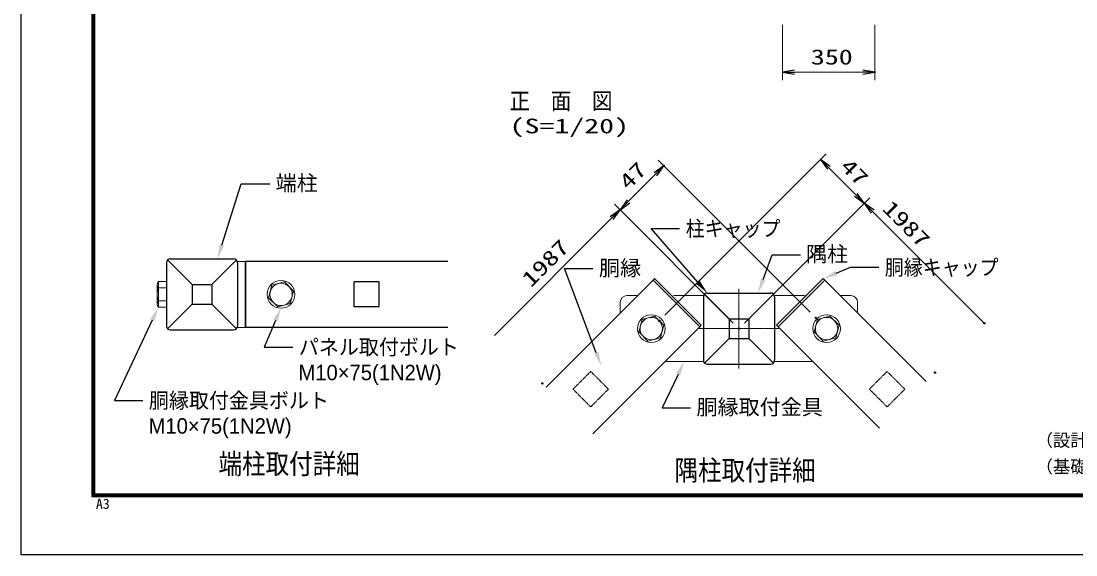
# Model space of a CAD drawing. Units: millimetres, scale not verified. Extents: x -4200 to 4200, y -2970 to 2970.
# Drawn here: x -4200 to -198, y -2970 to -945 of the extents above; entities that cross this region are included whole.
import ezdxf
from ezdxf.enums import TextEntityAlignment as Align

# ---------------------------------------------------------------- set-up
doc = ezdxf.new("R2010")
doc.units = ezdxf.units.MM
doc.header["$LTSCALE"] = 10
doc.header["$PDMODE"] = 32
doc.header["$PDSIZE"] = 5
doc.linetypes.add('USER1', pattern=[0.375, 0.25, -0.125])
doc.linetypes.add('USER2', pattern=[1.125, 0.75, -0.125, 0.125, -0.125])
for name, color, linetype, lineweight in [('0-0_D-STR3', 3, 'Continuous', 13), ('0-1_D-STR-TXT', 7, 'Continuous', 25), ('0-4_D-STR1', 1, 'Continuous', 25), ('0-5_D-BMK', 2, 'USER2', 13), ('0-6_D-STR-DIM', 7, 'Continuous', 13), ('0-7_0', 7, 'Continuous', 25), ('0-D_D-TTL', 7, 'Continuous', 25), ('0-E_D-TTL-TXT', 7, 'Continuous', 25)]:
    doc.layers.add(name, color=color, linetype=linetype, lineweight=lineweight)
doc.layers.add('0-8_Defpoints', color=8, linetype='Continuous')
doc.styles.add('ＭＳ ゴシック', font='')
doc.styles.add('ＭＳ Ｐゴシック', font='')
doc.styles.get('ＭＳ ゴシック').set_extended_font_data('MS Gothic')
doc.styles.get('ＭＳ Ｐゴシック').set_extended_font_data('MS PGothic')

# ---------------------------------------------------------------- blocks, each defined once
blk = doc.blocks.new('DARROWS')
at = {"layer": '0-7_0'}
blk.add_line((0, 0), (-9.991, 0), dxfattribs=at)
blk.add_lwpolyline([(-10, -1.667), (0, 0), (-10, 1.667)], dxfattribs=at)
blk = doc.blocks.new('MLeader1')
at = {"layer": '0-1_D-STR-TXT'}
blk.add_lwpolyline([(-3438.03, -1794.99), (-3364.12, -1561.8), (-3256.12, -1561.8)], dxfattribs=at)
blk.add_solid([(-3429.45, -1797.7), (-3446.6, -1792.27), (-3454.34, -1846.46)], dxfattribs=at)
at = {"layer": '0-1_D-STR-TXT', "style": 'ＭＳ Ｐゴシック'}
blk.add_text('端柱', height=58.58, dxfattribs=at).set_placement((-3233.71, -1606.04), align=Align.BOTTOM_LEFT)
blk = doc.blocks.new('MLeader2')
at = {"layer": '0-1_D-STR-TXT'}
blk.add_lwpolyline([(-3234.39, -2080.24), (-3276.87, -2181.19), (-3168.87, -2181.19)], dxfattribs=at)
blk.add_solid([(-3242.69, -2076.74), (-3226.1, -2083.73), (-3213.45, -2030.46)], dxfattribs=at)
at = {"layer": '0-1_D-STR-TXT', "style": 'ＭＳ Ｐゴシック', "width": 0.95}
blk.add_text('パネル取付ボルト', height=58.56, dxfattribs=at).set_placement((-3145.87, -2227.99), align=Align.BOTTOM_LEFT)
at = {"layer": '0-1_D-STR-TXT', "style": 'ＭＳ Ｐゴシック'}
blk.add_text('M10×75(1N2W)', height=58.56, dxfattribs=at).set_placement((-3147.38, -2324.74), align=Align.BOTTOM_LEFT)
blk = doc.blocks.new('MLeader3')
at = {"layer": '0-1_D-STR-TXT'}
blk.add_lwpolyline([(-3701.98, -2079.31), (-3845.45, -2383.9), (-3737.45, -2383.9)], dxfattribs=at)
blk.add_solid([(-3710.12, -2075.48), (-3693.84, -2083.15), (-3678.97, -2030.46)], dxfattribs=at)
at = {"layer": '0-1_D-STR-TXT', "style": 'ＭＳ Ｐゴシック', "width": 0.95}
blk.add_text('胴縁取付金具ボルト', height=58.56, dxfattribs=at).set_placement((-3714.77, -2430.71), align=Align.BOTTOM_LEFT)
at = {"layer": '0-1_D-STR-TXT', "style": 'ＭＳ Ｐゴシック'}
blk.add_text('M10×75(1N2W)', height=58.56, dxfattribs=at).set_placement((-3715.96, -2527.46), align=Align.BOTTOM_LEFT)
blk = doc.blocks.new('MLeader4')
at = {"layer": '0-1_D-STR-TXT'}
blk.add_lwpolyline([(-1384.66, -1925.54), (-1350.41, -1831.63), (-1242.41, -1831.63)], dxfattribs=at)
blk.add_solid([(-1376.21, -1928.62), (-1393.12, -1922.45), (-1403.17, -1976.27)], dxfattribs=at)
at = {"layer": '0-1_D-STR-TXT', "style": 'ＭＳ Ｐゴシック'}
blk.add_text('隅柱', height=58.58, dxfattribs=at).set_placement((-1221.56, -1875.22), align=Align.BOTTOM_LEFT)
blk = doc.blocks.new('MLeader5')
at = {"layer": '0-1_D-STR-TXT'}
blk.add_lwpolyline([(-2017.24, -2202.69), (-2137.89, -1883.75), (-2029.89, -1883.75)], dxfattribs=at)
blk.add_solid([(-2008.82, -2199.51), (-2025.66, -2205.88), (-1998.13, -2253.2)], dxfattribs=at)
at = {"layer": '0-1_D-STR-TXT', "style": 'ＭＳ Ｐゴシック'}
blk.add_text('胴縁', height=58.58, dxfattribs=at).set_placement((-2007.21, -1928.26), align=Align.BOTTOM_LEFT)
blk = doc.blocks.new('MLeader6')
at = {"layer": '0-1_D-STR-TXT'}
blk.add_lwpolyline([(-1106.69, -1900.81), (-1053.38, -1878.36), (-945.38, -1878.36)], dxfattribs=at)
blk.add_solid([(-1103.2, -1909.1), (-1110.19, -1892.51), (-1156.46, -1921.76)], dxfattribs=at)
at = {"layer": '0-1_D-STR-TXT', "style": 'ＭＳ Ｐゴシック', "width": 0.9}
blk.add_text('胴縁キャップ', height=58.56, dxfattribs=at).set_placement((-922.7, -1925.95), align=Align.BOTTOM_LEFT)
blk = doc.blocks.new('MLeader7')
at = {"layer": '0-1_D-STR-TXT'}
blk.add_lwpolyline([(-1707.08, -2284.93), (-1767.91, -2411.4), (-1659.91, -2411.4)], dxfattribs=at)
blk.add_solid([(-1715.19, -2281.03), (-1698.97, -2288.83), (-1683.67, -2236.27)], dxfattribs=at)
at = {"layer": '0-1_D-STR-TXT', "style": 'ＭＳ Ｐゴシック'}
blk.add_text('胴縁取付金具', height=58.58, dxfattribs=at).set_placement((-1637.23, -2455.76), align=Align.BOTTOM_LEFT)
blk = doc.blocks.new('MLeader8')
at = {"layer": '0-1_D-STR-TXT'}
blk.add_lwpolyline([(-1631.69, -1935.54), (-1809.58, -1731.21), (-1701.58, -1731.21)], dxfattribs=at)
blk.add_solid([(-1624.9, -1929.63), (-1638.48, -1941.45), (-1596.23, -1976.27)], dxfattribs=at)
at = {"layer": '0-1_D-STR-TXT', "style": 'ＭＳ Ｐゴシック', "width": 0.9}
blk.add_text('柱キャップ', height=58.58, dxfattribs=at).set_placement((-1678.26, -1778.8), align=Align.BOTTOM_LEFT)

msp = doc.modelspace()

# ---------------------------------------------------------------- linework, layer by layer
at = {"layer": '0-0_D-STR3'}
for p, q in [((-3348.45, -1856.46), (-3379.3, -1856.46)), ((-3683.45, -1944.73), (-3683.45, -2018.19)), ((-3683.45, -1944.73), (-3683.45, -1957)), ((-3678.97, -1932.46), (-3648.45, -1932.46)), ((-3678.97, -1932.46), (-3678.97, -2030.46)), ((-3678.97, -1957), (-3648.45, -1957)), ((-3648.45, -1932.46), (-3648.45, -2030.46)), ((-3248.09, -1946.81), (-3260.8, -1994.22)), ((-3248.09, -1946.81), (-3200.69, -1934.11)), ((-3200.69, -1934.11), (-3166.1, -1968.71)), ((-1796.01, -1921.76), (-1801.66, -1927.42)), ((-1624.89, -2104.2), (-1801.66, -1927.42)), ((-1796.01, -1921.76), (-1619.23, -2098.54)), ((-1333.24, -2098.54), (-1156.46, -1921.76)), ((-1150.81, -1927.42), (-1327.58, -2104.2)), ((-1156.46, -1921.76), (-1150.81, -1927.42)), ((-3260.8, -1994.22), (-3226.2, -2028.81)), ((-3178.8, -2016.11), (-3166.1, -1968.71)), ((-1901.23, -1986.27), (-1860.51, -1986.27)), ((-1724.43, -1986.27), (-1610.38, -1986.27)), ((-1228.04, -1986.27), (-1342.09, -1986.27)), ((-1051.23, -1986.27), (-1091.96, -1986.27)), ((-3678.97, -2005.92), (-3648.45, -2005.92)), ((-3678.97, -2030.46), (-3648.45, -2030.46)), ((-3178.8, -2016.11), (-3226.2, -2028.81)), ((-1926.23, -2051.99), (-1926.23, -2011.27)), ((-1026.23, -2051.99), (-1026.23, -2011.27)), ((-1843.38, -2076.62), (-1856.08, -2124.02)), ((-1843.38, -2076.62), (-1795.98, -2063.92)), ((-1795.98, -2063.92), (-1761.39, -2098.51)), ((-1178.38, -2076.62), (-1191.08, -2124.02)), ((-1178.38, -2076.62), (-1130.98, -2063.92)), ((-1130.98, -2063.92), (-1096.39, -2098.51)), ((-3348.45, -2106.46), (-3379.3, -2106.46)), ((-1774.09, -2145.92), (-1761.39, -2098.51)), ((-1619.23, -2098.54), (-1624.89, -2104.2)), ((-1333.24, -2098.54), (-1327.58, -2104.2)), ((-1109.09, -2145.92), (-1096.39, -2098.51)), ((-1856.08, -2124.02), (-1821.49, -2158.62)), ((-1774.09, -2145.92), (-1821.49, -2158.62)), ((-1191.08, -2124.02), (-1156.49, -2158.62)), ((-1109.09, -2145.92), (-1156.49, -2158.62)), ((-1756.96, -2236.27), (-1610.38, -2236.27)), ((-1195.51, -2236.27), (-1342.09, -2236.27))]:
    msp.add_line(p, q, dxfattribs=at)
for centre, radius in [((-3213.45, -1981.46), 52.5), ((-3213.45, -1981.46), 42.5), ((-1808.73, -2111.27), 52.5), ((-1808.73, -2111.27), 42.5), ((-1143.73, -2111.27), 52.5), ((-1143.73, -2111.27), 42.5)]:
    msp.add_circle(centre, radius, dxfattribs=at)
for centre, radius, start, end in [((-3664.39, -1944.73), 19.06, 139.92558, 220.07442), ((-3614.34, -1981.46), 69.11, 159.26918, 200.73082), ((-1901.23, -2011.27), 25, 90, 180), ((-1051.23, -2011.27), 25, 360, 90), ((-3664.39, -2018.19), 19.06, 139.92558, 220.07442)]:
    msp.add_arc(centre, radius, start, end, dxfattribs=at)
at = {"layer": '0-4_D-STR1'}
for p, q in [((-3648.45, -1861.46), (-3648.45, -2101.46)), ((-3644.05, -1850.86), (-3550.95, -1943.96)), ((-3633.45, -1846.46), (-3393.45, -1846.46)), ((-3475.95, -1943.96), (-3382.84, -1850.86)), ((-3378.45, -1861.46), (-3378.45, -2101.46)), ((-2580.09, -1856.46), (-3348.45, -1856.46)), ((-3348.45, -1856.46), (-3348.45, -2106.46)), ((-3550.95, -1943.96), (-3550.95, -2018.96)), ((-3550.95, -1943.96), (-3475.95, -1943.96)), ((-3475.95, -1943.96), (-3475.95, -2018.96)), ((-1801.66, -1927.42), (-2207.59, -2333.35)), ((-1801.66, -1927.42), (-1624.89, -2104.2)), ((-1327.58, -2104.2), (-1150.81, -1927.42)), ((-1150.81, -1927.42), (-766.22, -2312.01)), ((-1611.23, -1991.27), (-1611.23, -2231.27)), ((-1606.84, -1980.66), (-1513.73, -2073.77)), ((-1596.23, -1976.27), (-1356.23, -1976.27)), ((-1438.73, -2073.77), (-1345.63, -1980.66)), ((-1341.23, -1991.27), (-1341.23, -2231.27)), ((-3644.05, -2112.07), (-3550.95, -2018.96)), ((-3550.95, -2018.96), (-3475.95, -2018.96)), ((-3382.84, -2112.07), (-3475.95, -2018.96)), ((-1513.73, -2073.77), (-1513.73, -2148.77)), ((-1513.73, -2073.77), (-1438.73, -2073.77)), ((-1438.73, -2073.77), (-1438.73, -2148.77)), ((-3633.45, -2116.46), (-3393.45, -2116.46)), ((-1624.89, -2104.2), (-2030.81, -2510.12)), ((-1327.58, -2104.2), (-942.99, -2488.78)), ((-1606.84, -2241.87), (-1513.73, -2148.77)), ((-1513.73, -2148.77), (-1438.73, -2148.77)), ((-1345.63, -2241.87), (-1438.73, -2148.77)), ((-1596.23, -2246.27), (-1356.23, -2246.27))]:
    msp.add_line(p, q, dxfattribs=at)
at = {"layer": '0-4_D-STR1', "linetype": 'USER1'}
for p, q in [((-2840.95, -1933.96), (-2935.95, -1933.96)), ((-2935.95, -2028.96), (-2935.95, -1933.96)), ((-2840.95, -2028.96), (-2840.95, -1933.96)), ((-2840.95, -2028.96), (-2935.95, -2028.96)), ((-2038.54, -2273.9), (-2105.72, -2341.08)), ((-1971.37, -2341.08), (-2038.54, -2273.9)), ((-913.93, -2273.9), (-981.1, -2341.08)), ((-913.93, -2273.9), (-846.75, -2341.08)), ((-2038.54, -2408.25), (-2105.72, -2341.08)), ((-1971.37, -2341.08), (-2038.54, -2408.25)), ((-981.1, -2341.08), (-913.93, -2408.25)), ((-846.75, -2341.08), (-913.93, -2408.25))]:
    msp.add_line(p, q, dxfattribs=at)
at = {"layer": '0-4_D-STR1'}
msp.add_lwpolyline([(-2580.09, -2106.46), (-3348.45, -2106.46), (-3348.45, -1856.46)], dxfattribs=at)
for centre, start, end in [((-3633.45, -1861.46), 90, 180), ((-3393.45, -1861.46), 0, 90), ((-1596.23, -1991.27), 90, 180), ((-1356.23, -1991.27), 360, 90), ((-3633.45, -2101.46), 180, 270), ((-3393.45, -2101.46), 270, 0), ((-1596.23, -2231.27), 180, 270), ((-1356.23, -2231.27), 270, 360)]:
    msp.add_arc(centre, 15, start, end, dxfattribs=at)
at = {"layer": '0-5_D-BMK'}
for p, q in [((-1476.23, -1960.14), (-1476.23, -2262.4)), ((-1627.36, -2111.27), (-1325.11, -2111.27))]:
    msp.add_line(p, q, dxfattribs=at)
at = {"layer": '0-6_D-STR-DIM'}
for p, q in [((-1310.83, -958.45), (-1310.83, -1168.34)), ((-960.83, -958.45), (-960.83, -1168.34)), ((-1265.83, -1138.34), (-1005.83, -1138.34)), ((-1205.61, -2049.4), (-1782.24, -1472.76)), ((-1757.42, -2060.05), (-1145.74, -1448.38)), ((-1135.13, -1501.41), (-1032.57, -1603.97)), ((-1895.46, -1628.41), (-1792.85, -1525.8)), ((-1497.45, -2090.05), (-1948.49, -1639.01)), ((-1497.45, -2090.05), (-1948.49, -1639.01)), ((-1455.02, -2090.05), (-979.54, -1614.57)), ((-1455.02, -2090.05), (-979.54, -1614.57)), ((-968.94, -1667.61), (-545.38, -2091.17)), ((-2403.99, -2136.94), (-1959.1, -1692.05))]:
    msp.add_line(p, q, dxfattribs=at)
at = {"layer": '0-8_Defpoints'}
for p in [(-960.83, -1138.34), (-1761.03, -1493.98), (-1000.76, -1635.79), (-1927.28, -1660.23), (-1778.63, -2081.27), (-1184.39, -2070.61), (-1476.23, -2111.27), (-545.38, -2091.17), (-732.35, -2278.14), (-2221.82, -2319.12)]:
    msp.add_point(p, dxfattribs=at)
at = {"layer": '0-D_D-TTL', "color": 2}
msp.add_lwpolyline([(-4199.68, 2970.23), (4200.32, 2970.23), (4200.32, -2969.77), (-4199.68, -2969.77)], close=True, dxfattribs=at)
at = {"layer": '0-D_D-TTL'}
for points in [[(-3929.68, 2750.23), (3930.32, 2750.23), (3930.32, -2749.77), (-3929.68, -2749.77)], [(-3927.18, 2747.73), (3927.82, 2747.73), (3927.82, -2747.27), (-3927.18, -2747.27)], [(-3924.68, 2745.23), (3925.32, 2745.23), (3925.32, -2744.77), (-3924.68, -2744.77)], [(-3922.18, 2742.73), (3922.82, 2742.73), (3922.82, -2742.27), (-3922.18, -2742.27)], [(-3919.68, 2740.23), (3920.32, 2740.23), (3920.32, -2739.77), (-3919.68, -2739.77)]]:
    msp.add_lwpolyline(points, close=True, dxfattribs=at)

# ---------------------------------------------------------------- block references
at = {"layer": '0-1_D-STR-TXT'}
for name in ['MLeader1', 'MLeader8', 'MLeader4', 'MLeader5', 'MLeader6', 'MLeader3', 'MLeader2', 'MLeader7']:
    msp.add_blockref(name, (0, 0), dxfattribs=at)
at = {"layer": '0-6_D-STR-DIM', "xscale": 4.5, "yscale": 4.5}
for p, rotation in [((-1310.83, -1138.34), 180), ((-1166.95, -1469.59), 135), ((-1761.03, -1493.98), 45), ((-1000.76, -1635.79), 315), ((-1927.28, -1660.23), 225), ((-1000.76, -1635.79), 135), ((-1927.28, -1660.23), 45)]:
    msp.add_blockref('DARROWS', p, dxfattribs=dict(at, rotation=rotation))
msp.add_blockref('DARROWS', (-960.83, -1138.34), dxfattribs=at)

# ---------------------------------------------------------------- texts
at = {"layer": '0-1_D-STR-TXT', "style": 'ＭＳ ゴシック'}
for s, height, width, p in [('正\u3000面\u3000図', 63.67, 0.9, (-2346.41, -1298.66)), ('(S=1/20)', 55.51, 1.5, (-2346.41, -1387.06)), ('端柱取付詳細', 76.98, 0.85, (-3450.66, -2685.83)), ('隅柱取付詳細', 76.98, 0.85, (-1720.49, -2710.42))]:
    msp.add_text(s, height=height, dxfattribs=dict(at, width=width)).set_placement(p, align=Align.BOTTOM_LEFT)
at = {"layer": '0-6_D-STR-DIM', "style": 'ＭＳ ゴシック', "width": 1.35}
msp.add_text('350', height=57.7, dxfattribs=at).set_placement((-1203.33, -1126.95), align=Align.BOTTOM_LEFT)
for s, rotation, p in [('47', 45, (-1884.03, -1600.86)), ('47', 315, (-1107.61, -1512.81)), ('1987', 315, (-948.64, -1671.79)), ('1987', 45, (-2253.24, -1970.08))]:
    msp.add_text(s, height=57.7, rotation=rotation, dxfattribs=at).set_placement(p, align=Align.BOTTOM_LEFT)
at = {"layer": '0-D_D-TTL', "style": 'ＭＳ ゴシック'}
msp.add_text('A3', height=38.48, dxfattribs=at).set_placement((-3915.77, -2806.58), align=Align.BOTTOM_LEFT)
at = {"layer": '0-E_D-TTL-TXT', "style": 'ＭＳ ゴシック'}
for s, p in [('（設計条件）風荷重：昭和57年改正 建築基準法・同施行令に基づく風圧力に準拠。', (-350.28, -2573.38)), ('（基礎条件）長期許容地耐力98kN/㎡の場合。', (-350.28, -2673.38))]:
    msp.add_text(s, height=48.11, dxfattribs=at).set_placement(p, align=Align.BOTTOM_LEFT)

doc.saveas('drawing.dxf')
